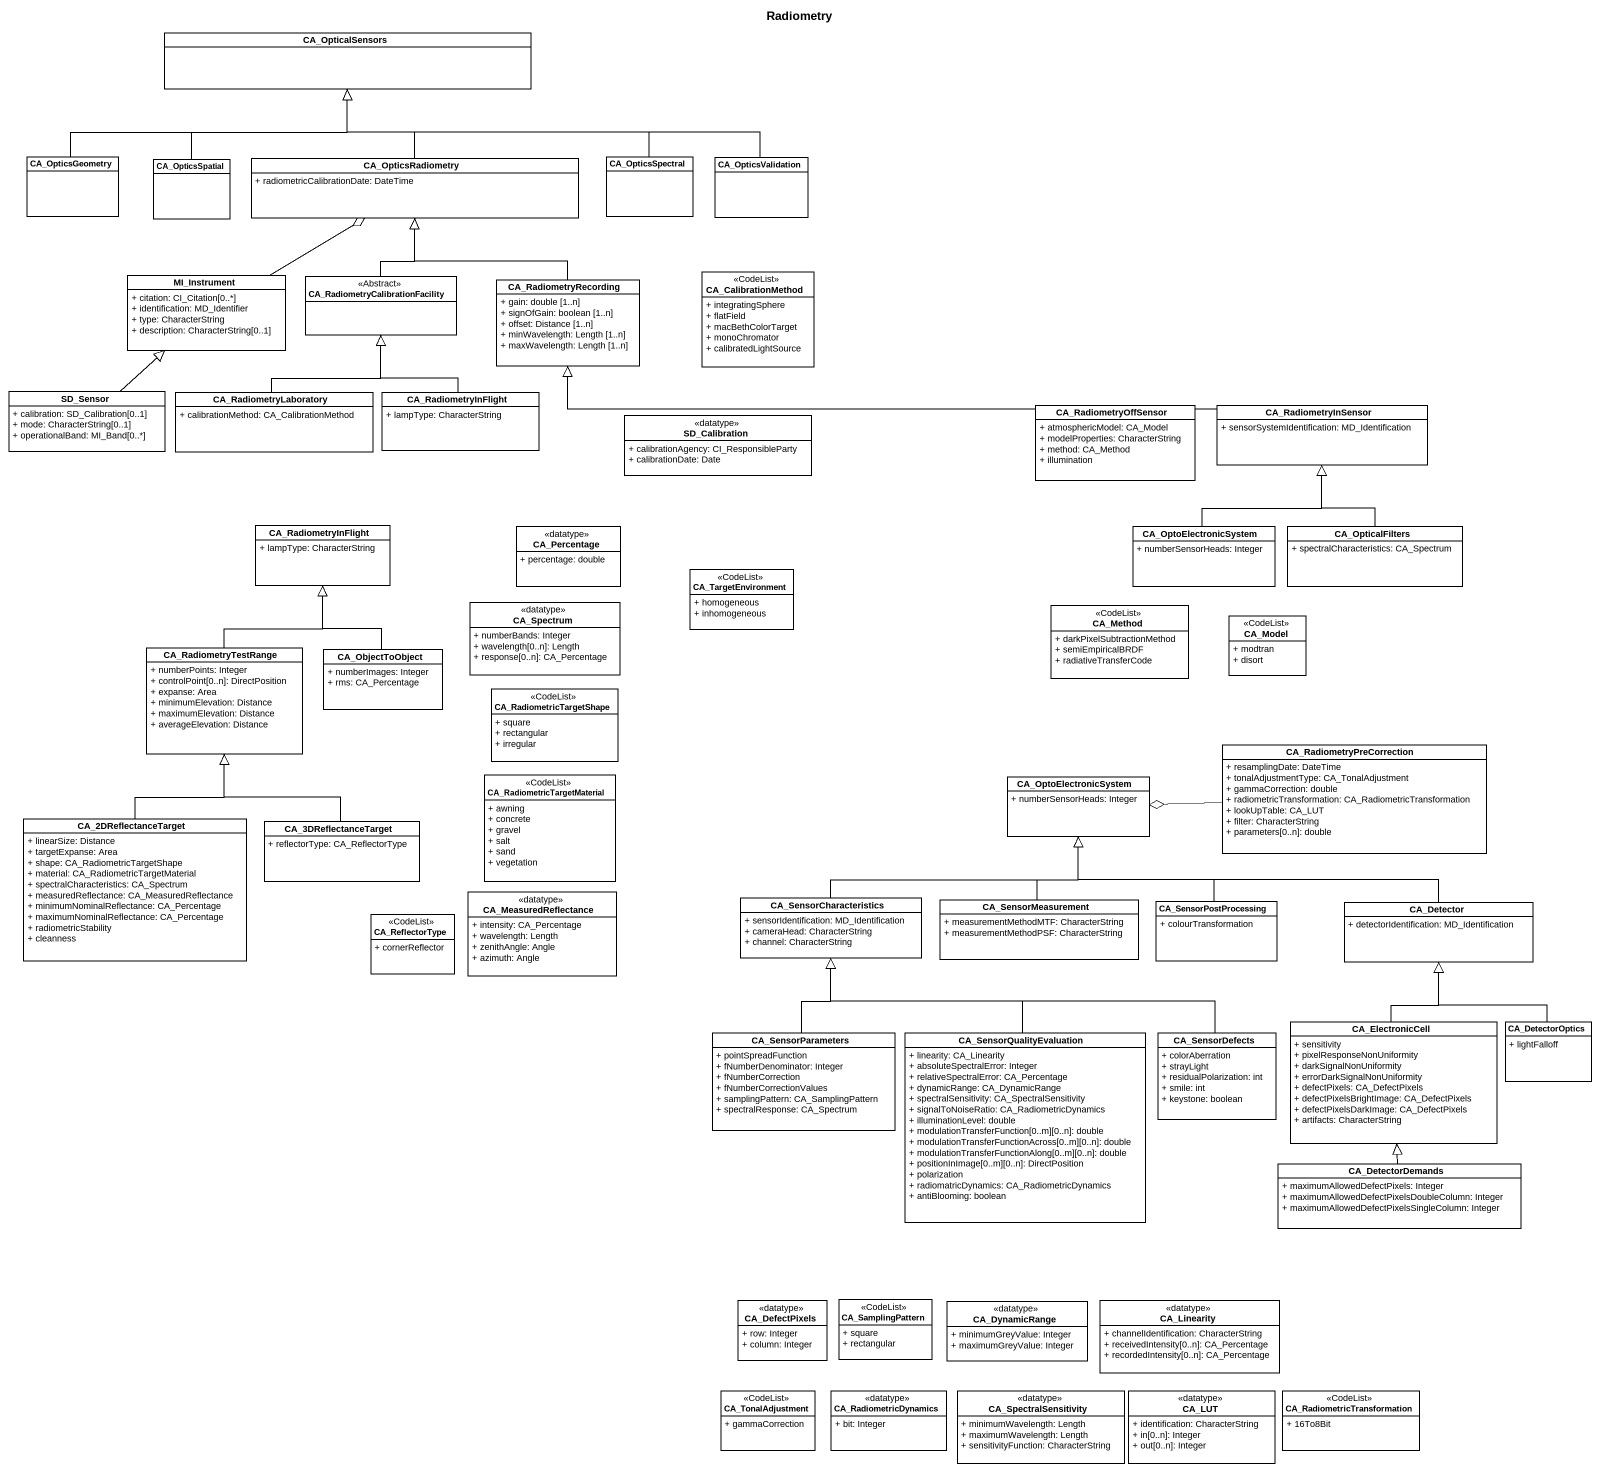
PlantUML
@startuml
title Radiometry
hide circle
hide empty members
skinparam classAttributeIconSize 0
class CA_OpticalSensors
class CA_OpticsGeometry
class CA_OpticsSpectral
class CA_OpticsValidation
class CA_OpticsSpatial
class CA_OpticsRadiometry {
  + radiometricCalibrationDate: DateTime
}
class CA_CalibrationMethod <<CodeList>> {
  + integratingSphere
  + flatField
  + macBethColorTarget
  + monoChromator
  + calibratedLightSource
}
class MI_Instrument {
  + citation: CI_Citation[0..*]
  + identification: MD_Identifier
  + type: CharacterString
  + description: CharacterString[0..1]
}
class "CA_RadiometryCalibrationFacility" as CA_RadiometryCalibrationFaci <<Abstract>>
class CA_RadiometryRecording {
  + gain: double [1..n]
  + signOfGain: boolean [1..n]
  + offset: Distance [1..n]
  + minWavelength: Length [1..n]
  + maxWavelength: Length [1..n]
}
class SD_Sensor {
  + calibration: SD_Calibration[0..1]
  + mode: CharacterString[0..1]
  + operationalBand: MI_Band[0..*]
}
class CA_RadiometryLaboratory {
  + calibrationMethod: CA_CalibrationMethod
}
class CA_RadiometryInFlight {
  + lampType: CharacterString
}
class SD_Calibration <<datatype>> {
  + calibrationAgency: CI_ResponsibleParty
  + calibrationDate: Date
}
class CA_RadiometryOffSensor {
  + atmosphericModel: CA_Model
  + modelProperties: CharacterString
  + method: CA_Method
  + illumination
}
class CA_RadiometryInSensor {
  + sensorSystemIdentification: MD_Identification
}
class "CA_RadiometryInFlight" as CA_RadiometryInFlight_2 {
  + lampType: CharacterString
}
class CA_Percentage <<datatype>> {
  + percentage: double
}
class CA_OptoElectronicSystem {
  + numberSensorHeads: Integer
}
class CA_OpticalFilters {
  + spectralCharacteristics: CA_Spectrum
}
class CA_TargetEnvironment <<CodeList>> {
  + homogeneous
  + inhomogeneous
}
class CA_Spectrum <<datatype>> {
  + numberBands: Integer
  + wavelength[0..n]: Length
  + response[0..n]: CA_Percentage
}
class CA_Method <<CodeList>> {
  + darkPixelSubtractionMethod
  + semiEmpiricalBRDF
  + radiativeTransferCode
}
class CA_Model <<CodeList>> {
  + modtran
  + disort
}
class CA_RadiometryTestRange {
  + numberPoints: Integer
  + controlPoint[0..n]: DirectPosition
  + expanse: Area
  + minimumElevation: Distance
  + maximumElevation: Distance
  + averageElevation: Distance
}
class CA_ObjectToObject {
  + numberImages: Integer
  + rms: CA_Percentage
}
class CA_RadiometricTargetShape <<CodeList>> {
  + square
  + rectangular
  + irregular
}
class CA_RadiometricTargetMaterial <<CodeList>> {
  + awning
  + concrete
  + gravel
  + salt
  + sand
  + vegetation
}
class "CA_OptoElectronicSystem" as CA_OptoElectronicSystem_2 {
  + numberSensorHeads: Integer
}
class CA_RadiometryPreCorrection {
  + resamplingDate: DateTime
  + tonalAdjustmentType: CA_TonalAdjustment
  + gammaCorrection: double
  + radiometricTransformation: CA_RadiometricTransformation
  + lookUpTable: CA_LUT
  + filter: CharacterString
  + parameters[0..n]: double
}
class CA_2DReflectanceTarget {
  + linearSize: Distance
  + targetExpanse: Area
  + shape: CA_RadiometricTargetShape
  + material: CA_RadiometricTargetMaterial
  + spectralCharacteristics: CA_Spectrum
  + measuredReflectance: CA_MeasuredReflectance
  + minimumNominalReflectance: CA_Percentage
  + maximumNominalReflectance: CA_Percentage
  + radiometricStability
  + cleanness
}
class CA_3DReflectanceTarget {
  + reflectorType: CA_ReflectorType
}
class CA_MeasuredReflectance <<datatype>> {
  + intensity: CA_Percentage
  + wavelength: Length
  + zenithAngle: Angle
  + azimuth: Angle
}
class CA_ReflectorType <<CodeList>> {
  + cornerReflector
}
class CA_SensorCharacteristics {
  + sensorIdentification: MD_Identification
  + cameraHead: CharacterString
  + channel: CharacterString
}
class CA_SensorMeasurement {
  + measurementMethodMTF: CharacterString
  + measurementMethodPSF: CharacterString
}
class CA_SensorPostProcessing {
  + colourTransformation
}
class CA_Detector {
  + detectorIdentification: MD_Identification
}
class CA_SensorParameters {
  + pointSpreadFunction
  + fNumberDenominator: Integer
  + fNumberCorrection
  + fNumberCorrectionValues
  + samplingPattern: CA_SamplingPattern
  + spectralResponse: CA_Spectrum
}
class CA_SensorQualityEvaluation {
  + linearity: CA_Linearity
  + absoluteSpectralError: Integer
  + relativeSpectralError: CA_Percentage
  + dynamicRange: CA_DynamicRange
  + spectralSensitivity: CA_SpectralSensitivity
  + signalToNoiseRatio: CA_RadiometricDynamics
  + illuminationLevel: double
  + modulationTransferFunction[0..m][0..n]: double
  + modulationTransferFunctionAcross[0..m][0..n]: double
  + modulationTransferFunctionAlong[0..m][0..n]: double
  + positionInImage[0..m][0..n]: DirectPosition
  + polarization
  + radiomatricDynamics: CA_RadiometricDynamics
  + antiBlooming: boolean
}
class CA_SensorDefects {
  + colorAberration
  + strayLight
  + residualPolarization: int
  + smile: int
  + keystone: boolean
}
class CA_ElectronicCell {
  + sensitivity
  + pixelResponseNonUniformity
  + darkSignalNonUniformity
  + errorDarkSignalNonUniformity
  + defectPixels: CA_DefectPixels
  + defectPixelsBrightImage: CA_DefectPixels
  + defectPixelsDarkImage: CA_DefectPixels
  + artifacts: CharacterString
}
class CA_DetectorOptics {
  + lightFalloff
}
class CA_DetectorDemands {
  + maximumAllowedDefectPixels: Integer
  + maximumAllowedDefectPixelsDoubleColumn: Integer
  + maximumAllowedDefectPixelsSingleColumn: Integer
}
class CA_DefectPixels <<datatype>> {
  + row: Integer
  + column: Integer
}
class CA_SamplingPattern <<CodeList>> {
  + square
  + rectangular
}
class CA_DynamicRange <<datatype>> {
  + minimumGreyValue: Integer
  + maximumGreyValue: Integer
}
class CA_Linearity <<datatype>> {
  + channelIdentification: CharacterString
  + receivedIntensity[0..n]: CA_Percentage
  + recordedIntensity[0..n]: CA_Percentage
}
class CA_TonalAdjustment <<CodeList>> {
  + gammaCorrection
}
class CA_RadiometricDynamics <<datatype>> {
  + bit: Integer
}
class CA_SpectralSensitivity <<datatype>> {
  + minimumWavelength: Length
  + maximumWavelength: Length
  + sensitivityFunction: CharacterString
}
class CA_LUT <<datatype>> {
  + identification: CharacterString
  + in[0..n]: Integer
  + out[0..n]: Integer
}
class CA_RadiometricTransformation <<CodeList>> {
  + 16To8Bit
}
CA_OpticsGeometry -right-|> CA_OpticalSensors
CA_OpticsSpectral -left-|> CA_OpticalSensors
CA_OpticsValidation -left-|> CA_OpticalSensors
CA_OpticsSpatial -up-|> CA_OpticalSensors
CA_OpticsRadiometry -up-|> CA_OpticalSensors
MI_Instrument -right-o CA_OpticsRadiometry
CA_RadiometryCalibrationFaci -up-|> CA_OpticsRadiometry
CA_RadiometryRecording -up-|> CA_OpticsRadiometry
SD_Sensor -up-|> MI_Instrument
CA_RadiometryLaboratory -up-|> CA_RadiometryCalibrationFaci
CA_RadiometryInFlight -up-|> CA_RadiometryCalibrationFaci
CA_RadiometryOffSensor -left-|> CA_RadiometryRecording
CA_RadiometryInSensor -left-|> CA_RadiometryRecording
CA_OptoElectronicSystem -up-|> CA_RadiometryInSensor
CA_OpticalFilters -up-|> CA_RadiometryInSensor
CA_RadiometryTestRange -up-|> CA_RadiometryInFlight_2
CA_ObjectToObject -up-|> CA_RadiometryInFlight_2
CA_RadiometryPreCorrection -left-o CA_OptoElectronicSystem_2
CA_2DReflectanceTarget -up-|> CA_RadiometryTestRange
CA_3DReflectanceTarget -up-|> CA_RadiometryTestRange
CA_SensorCharacteristics -right-|> CA_OptoElectronicSystem_2
CA_SensorMeasurement -up-|> CA_OptoElectronicSystem_2
CA_SensorPostProcessing -up-|> CA_OptoElectronicSystem_2
CA_Detector -left-|> CA_OptoElectronicSystem_2
CA_SensorParameters -up-|> CA_SensorCharacteristics
CA_SensorQualityEvaluation -up-|> CA_SensorCharacteristics
CA_SensorDefects -left-|> CA_SensorCharacteristics
CA_ElectronicCell -up-|> CA_Detector
CA_DetectorOptics -up-|> CA_Detector
CA_DetectorDemands -up-|> CA_ElectronicCell
@enduml
